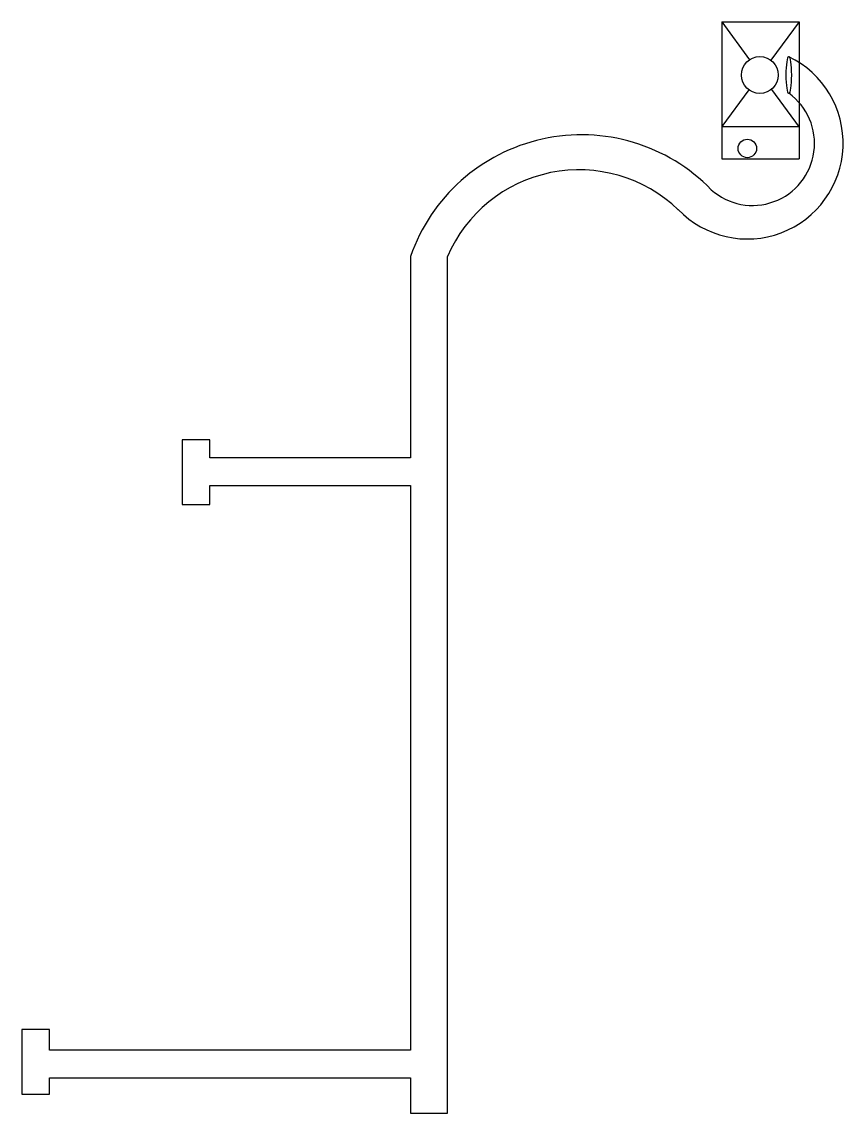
# Model space of a CAD drawing. Header units: inches. Extents: x 163 to 341, y -299 to -62.
import ezdxf

# ---------------------------------------------------------------- set-up
doc = ezdxf.new("R2010")
doc.units = ezdxf.units.IN
doc.header["$MEASUREMENT"] = 0
doc.layers.get('0').update_dxf_attribs({"color": 1, "lineweight": 9})
doc.layers.add('M101-HVAC', color=4, linetype='Continuous', lineweight=9)

# ---------------------------------------------------------------- blocks, each defined once
blk = doc.blocks.new('L1-Furnace-181')
at = {"layer": 'M101-HVAC', "lineweight": -3}
for p, q in [((-5.56, 27.5, -22.75), (0.48, 19.27, -22.75)), ((-5.56, 27.5, -22.75), (-5.56, -2.25, -22.75)), ((11.25, 27.5, -22.75), (11.25, -2.25, -22.75)), ((5.21, 12.83, -22.75), (11.25, 4.62, -22.75)), ((-5.56, -2.25, -22.75), (11.25, -2.25, -22.75))]:
    blk.add_line(p, q, dxfattribs=at)
at = {"layer": 'M101-HVAC', "lineweight": -3, "elevation": -22.75}
for points in [[(-5.56, 27.5), (11.25, 27.5), (5.09, 19.17)], [(0.33, 12.74), (-5.57, 4.75), (11.25, 4.75)]]:
    blk.add_lwpolyline(points, dxfattribs=at)
at = {"layer": 'M101-HVAC', "lineweight": -3}
for centre, radius in [((2.71, 15.95, -22.75), 4), ((0, 0, -22.75), 2)]:
    blk.add_circle(centre, radius, dxfattribs=at)

msp = doc.modelspace()

# ---------------------------------------------------------------- linework, layer by layer
at = {"layer": 'M101-HVAC', "lineweight": -3}
for p, q in [((247.45, -113.24), (247.45, -156.99)), ((255.45, -299.22), (255.45, -113.24)), ((247.45, -156.99), (203.89, -156.99)), ((203.89, -162.99), (247.45, -162.99)), ((247.45, -162.99), (247.45, -285.55)), ((247.45, -285.55), (169.09, -285.55)), ((169.09, -291.55), (247.45, -291.55)), ((247.45, -291.55), (247.45, -299.22)), ((247.45, -299.22), (255.45, -299.22))]:
    msp.add_line(p, q, dxfattribs=at)
at = {"layer": 'M101-HVAC', "lineweight": 30}
for p, q in [((197.89, -153.07), (197.89, -167.07)), ((203.89, -153.07), (197.89, -153.07)), ((203.89, -156.99), (203.89, -153.07)), ((203.89, -167.07), (203.89, -162.99)), ((197.89, -167.07), (203.89, -167.07)), ((163.09, -281.07), (163.09, -295.07)), ((169.09, -281.07), (163.09, -281.07)), ((169.09, -285.55), (169.09, -281.07)), ((169.09, -295.07), (169.09, -291.55)), ((163.09, -295.07), (169.09, -295.07))]:
    msp.add_line(p, q, dxfattribs=at)
at = {"layer": 'M101-HVAC', "lineweight": -3}
for centre, radius, start, end in [((320.52, -88.65), 20.8, 223.9426, 64.3485), ((321.66, -88.73), 13.45, 228.2734, 54.1942), ((284.53, -126.1), 39.25, 44.1307, 160.8645), ((284.02, -125.54), 31.1, 46.2041, 156.7054)]:
    msp.add_arc(centre, radius, start, end, dxfattribs=at)
msp.add_ellipse((329.53, -73.86), major_axis=(0, -4.01), ratio=0.137604, dxfattribs=at)

# ---------------------------------------------------------------- block references
at = {"lineweight": 5}
msp.add_blockref('L1-Furnace-181', (320.53, -89.81, 22.75), dxfattribs=at)

doc.saveas('drawing.dxf')
